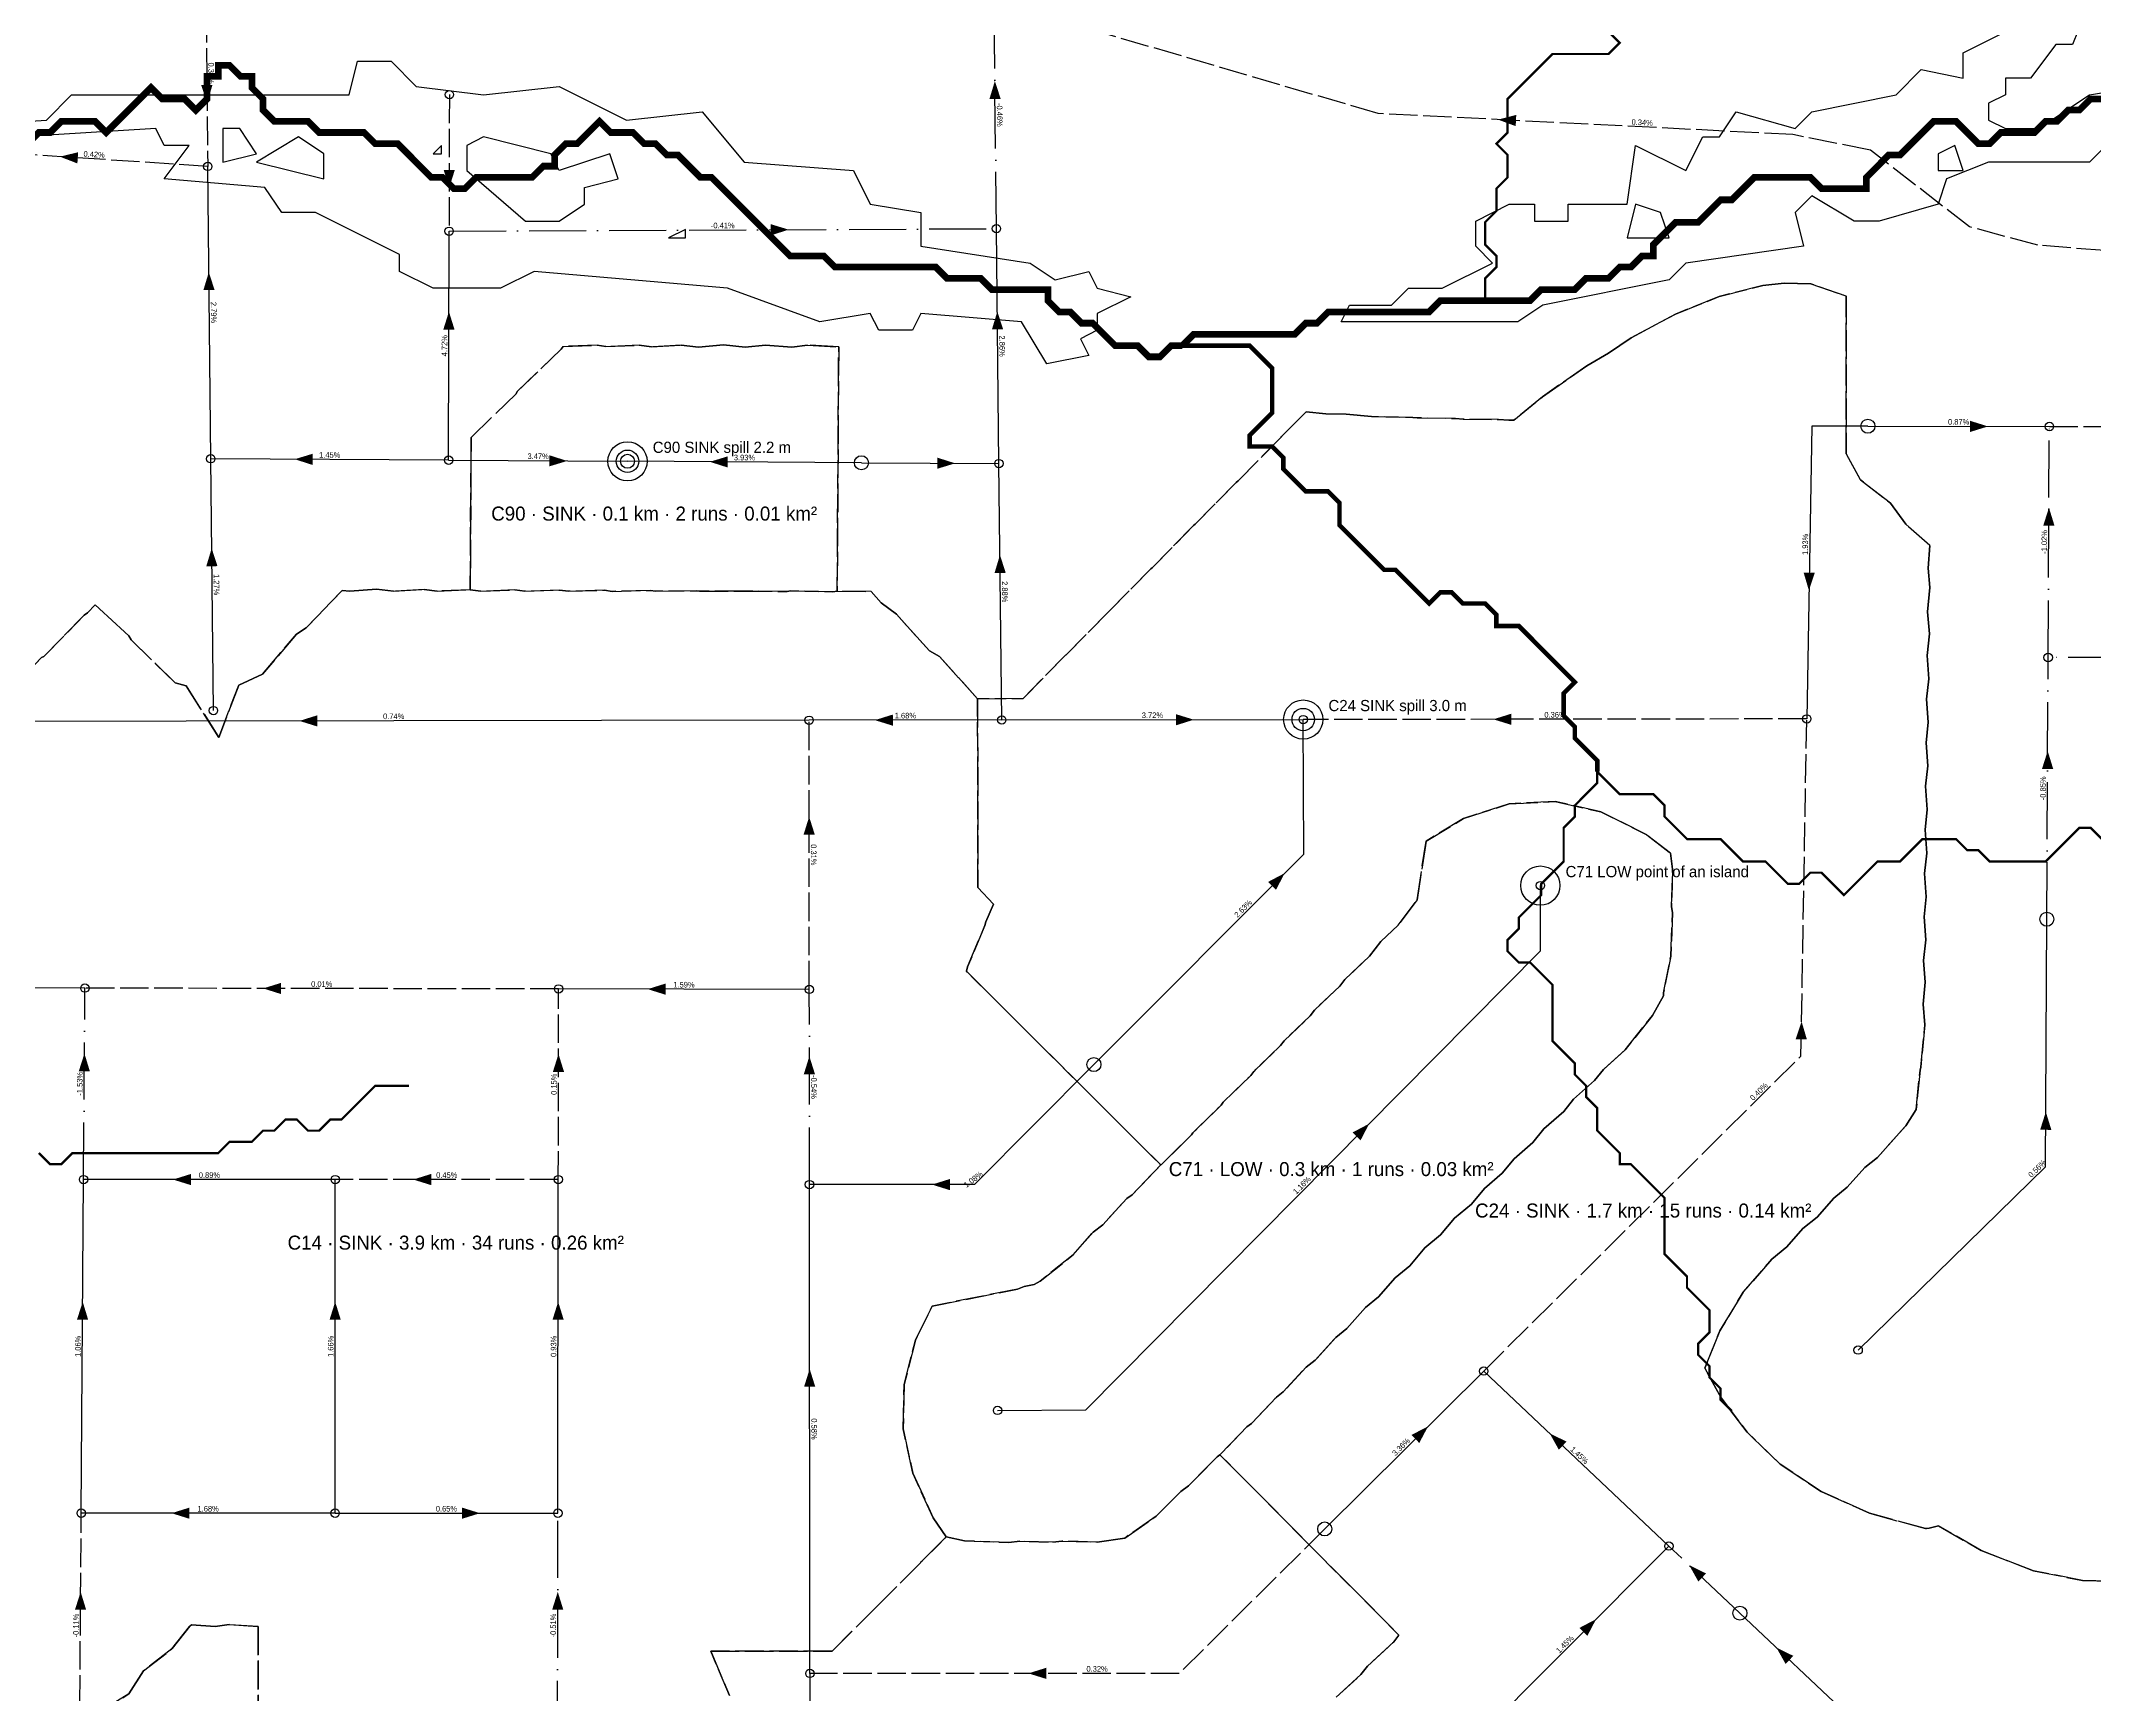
# Model space of a CAD drawing. Header units: metres. Extents: x 442821 to 452274, y 2561971 to 2571293.
# Drawn here: x 444408 to 445141, y 2564306 to 2564896 of the extents above; entities that cross this region are included whole.
import ezdxf
from ezdxf.enums import TextEntityAlignment as Align

# ---------------------------------------------------------------- set-up
doc = ezdxf.new("R2010")
doc.units = ezdxf.units.M
doc.header["$LTSCALE"] = 8
doc.linetypes.add('DASHDOT', pattern=[3.556, 2.54, -0.508, 0, -0.508])
doc.linetypes.add('DASHED', pattern=[1.524, 1.27, -0.254])
for name, color, linetype in [('A_ARROWS', 7, 'Continuous'), ('A_CATCH_LABEL', 7, 'Continuous'), ('A_CATCHMENTS', 7, 'Continuous'), ('A_GRADIENT', 8, 'Continuous'), ('A_JUNCTIONS', 8, 'Continuous'), ('A_OUTLET_LABEL', 7, 'Continuous'), ('A_OUTLETS', 7, 'Continuous'), ('A_RUNS', 7, 'Continuous'), ('A_STREAMS', 5, 'Continuous'), ('A_WADI', 4, 'Continuous')]:
    doc.layers.add(name, color=color, linetype=linetype)

msp = doc.modelspace()

# ---------------------------------------------------------------- linework, layer by layer
at = {"layer": 'A_ARROWS', "color": 1}
for points in [[(444467.13, 2564874.1), (444465.06, 2564880.48), (444469.06, 2564880.52)], [(444748.24, 2564881.98), (444750.31, 2564875.6), (444746.31, 2564875.56)], [(444927.79, 2564868.18), (444934.28, 2564869.86), (444934.08, 2564865.86)], [(444414.61, 2564854.97), (444421.12, 2564856.55), (444420.86, 2564852.55)], [(444553.53, 2564843.85), (444551.55, 2564850.25), (444555.55, 2564850.24)], [(444674.68, 2564828.92), (444668.29, 2564826.89), (444668.27, 2564830.89)], [(444467.76, 2564813.77), (444469.82, 2564807.39), (444465.82, 2564807.35)], [(444553.44, 2564799.68), (444555.43, 2564793.27), (444551.43, 2564793.28)], [(444749.12, 2564799.75), (444751.19, 2564793.37), (444747.19, 2564793.33)], [(445102.61, 2564758.72), (445096.21, 2564756.73), (445096.21, 2564760.73)], [(444498.41, 2564747.01), (444504.82, 2564748.97), (444504.79, 2564744.97)], [(444734.06, 2564745.55), (444727.65, 2564743.59), (444727.68, 2564747.59)], [(445124.36, 2564729.72), (445126.33, 2564723.31), (445122.33, 2564723.33)], [(444468.78, 2564715.24), (444470.85, 2564708.86), (444466.85, 2564708.82)], [(444750.05, 2564712.86), (444752.12, 2564706.48), (444748.12, 2564706.44)], [(445123.91, 2564642.92), (445125.88, 2564636.5), (445121.88, 2564636.53)], [(445123.25, 2564514.14), (445125.22, 2564507.73), (445121.22, 2564507.75)], [(444760.22, 2564313.8), (444766.62, 2564315.8), (444766.62, 2564311.8)]]:
    msp.add_solid(points, dxfattribs=at)
at = {"layer": 'A_ARROWS', "color": 3}
for points in [[(444595.63, 2564746.4), (444589.21, 2564744.44), (444589.24, 2564748.44)], [(444646.54, 2564746.09), (444652.95, 2564748.05), (444652.92, 2564744.05)], [(444881.81, 2564509.93), (444878.72, 2564503.98), (444875.88, 2564506.8)]]:
    msp.add_solid(points, dxfattribs=at)
at = {"layer": 'A_ARROWS', "color": 4}
for points in [[(445038.71, 2564700.16), (445036.82, 2564706.59), (445040.82, 2564706.53)], [(444819.23, 2564654.07), (444812.84, 2564652.06), (444812.83, 2564656.06)], [(444926.13, 2564654.21), (444932.53, 2564656.22), (444932.54, 2564652.22)], [(444851.66, 2564599.32), (444848.55, 2564593.37), (444845.72, 2564596.19)], [(445036.09, 2564546.44), (445037.98, 2564540.01), (445033.98, 2564540.08)], [(444902.82, 2564401.94), (444899.68, 2564396.01), (444896.87, 2564398.85)], [(444946.2, 2564399.44), (444952.23, 2564396.49), (444949.48, 2564393.59)], [(444995.99, 2564352.4), (445002.01, 2564349.46), (444999.27, 2564346.55)], [(444962.78, 2564333.15), (444959.68, 2564327.21), (444956.85, 2564330.03)], [(445027.12, 2564322.98), (445033.15, 2564320.04), (445030.4, 2564317.14)]]:
    msp.add_solid(points, dxfattribs=at)
at = {"layer": 'A_ARROWS', "color": 2}
for points in [[(444500.08, 2564653.64), (444506.48, 2564655.65), (444506.49, 2564651.65)], [(444705.44, 2564653.91), (444711.83, 2564655.92), (444711.84, 2564651.92)], [(444681.97, 2564619.46), (444683.98, 2564613.07), (444679.98, 2564613.06)], [(444487.15, 2564558.19), (444493.55, 2564560.18), (444493.54, 2564556.18)], [(444624.35, 2564557.94), (444630.75, 2564559.93), (444630.75, 2564555.93)], [(444423.38, 2564534.98), (444425.33, 2564528.57), (444421.33, 2564528.6)], [(444592.53, 2564534.8), (444594.52, 2564528.4), (444590.52, 2564528.4)], [(444682.05, 2564533.98), (444684.06, 2564527.58), (444680.06, 2564527.58)], [(444454.99, 2564490), (444461.39, 2564492), (444461.39, 2564488)], [(444540.71, 2564490), (444547.11, 2564492), (444547.11, 2564488)], [(444725.8, 2564488.2), (444732.2, 2564490.2), (444732.2, 2564486.2)], [(444422.76, 2564446.38), (444424.71, 2564439.97), (444420.71, 2564440)], [(444512.85, 2564446.38), (444514.84, 2564439.98), (444510.84, 2564439.98)], [(444592.41, 2564446.38), (444594.4, 2564439.98), (444590.4, 2564439.98)], [(444682.16, 2564422.44), (444684.16, 2564416.04), (444680.16, 2564416.04)], [(444454.46, 2564370.95), (444460.86, 2564372.95), (444460.86, 2564368.95)], [(444564.5, 2564370.95), (444558.1, 2564368.95), (444558.1, 2564372.95)], [(444422.03, 2564342.89), (444423.99, 2564336.47), (444419.99, 2564336.5)], [(444592.27, 2564342.88), (444594.26, 2564336.48), (444590.26, 2564336.49)]]:
    msp.add_solid(points, dxfattribs=at)
at = {"layer": 'A_CATCHMENTS', "color": 1, "linetype": 'DASHED'}
for points in [[(445170.25, 2564345.94), (445136.3, 2564346.97), (445118.84, 2564350.42), (445100.22, 2564357.65), (445084.99, 2564366.46), (445081.59, 2564365.56), (445080.66, 2564365.44), (445080.32, 2564365.49), (445060.33, 2564370.92), (445043.09, 2564378.66), (445028.4, 2564388.5), (445016.68, 2564399.82), (445007.4, 2564412.06), (445001.56, 2564422.73), (445006.97, 2564436.06), (445015.25, 2564449.79), (445025.44, 2564461.59), (445030.83, 2564465.98), (445036.52, 2564472.5), (445041.62, 2564476.62), (445047.59, 2564483.41), (445052.41, 2564487.26), (445058.67, 2564494.32), (445063.19, 2564497.91), (445073.33, 2564509.22), (445076.98, 2564514.99), (445078.36, 2564528.97), (445078.66, 2564530.07), (445080.07, 2564545.22), (445079.48, 2564552.58), (445080.24, 2564560.37), (445079.65, 2564568.13), (445080.41, 2564575.53), (445079.82, 2564583.68), (445080.6, 2564590.89), (445079.99, 2564599.22), (445080.77, 2564606.45), (445080.17, 2564614.77), (445080.94, 2564622.02), (445080.34, 2564630.32), (445081.12, 2564637.58), (445080.51, 2564645.86), (445081.29, 2564653.14), (445080.68, 2564661.42), (445081.46, 2564668.71), (445080.85, 2564676.98), (445081.69, 2564684.73), (445081.02, 2564692.54), (445081.87, 2564701.21), (445081.21, 2564708.11), (445081.91, 2564716.25), (445073.29, 2564723.81), (445067.82, 2564731.36), (445057.07, 2564739.65), (445051.97, 2564748.99), (445052.05, 2564805.21), (445051.98, 2564805.24), (445039.36, 2564809.57), (445029.89, 2564809.89), (445022.22, 2564809.03), (445006.7, 2564805.06), (444991.07, 2564798.82), (444975.33, 2564790.32), (444967.22, 2564784.82), (444959.51, 2564780.39), (444943.63, 2564769.27), (444933.46, 2564760.91), (444931.62, 2564760.91), (444927.91, 2564761.22), (444915.29, 2564761.34), (444912.61, 2564761.57), (444898.96, 2564761.77), (444897.32, 2564761.92), (444882.62, 2564762.2), (444873.54, 2564763.07), (444866.29, 2564763.25), (444859.33, 2564763.94), (444850.45, 2564755), (444850.34, 2564754.91), (444835.1, 2564739.36), (444834.36, 2564738.73), (444819.75, 2564723.82), (444819.14, 2564723.32), (444804.4, 2564708.29), (444803.91, 2564707.91), (444789.05, 2564692.75), (444788.68, 2564692.5), (444773.7, 2564677.22), (444773.46, 2564677.09), (444758.35, 2564661.68), (444742.08, 2564661.51), (444728.53, 2564676.61), (444724.87, 2564678.63), (444713.15, 2564691.69), (444707.66, 2564695.75), (444704.07, 2564699.76), (444691.98, 2564699.96), (444692.52, 2564787.07), (444681.4, 2564787.71), (444675.83, 2564787.02), (444666.37, 2564787.76), (444659.14, 2564787.01), (444651.35, 2564787.78), (444642.44, 2564787.03), (444636.32, 2564787.76), (444625.75, 2564787.09), (444621.3, 2564787.71), (444609.43, 2564787.2), (444606.28, 2564787.67), (444594.15, 2564787.28), (444593.47, 2564786.29), (444577.81, 2564771.12), (444577.42, 2564770.37), (444561.36, 2564754.82), (444561.03, 2564700.43), (444549.27, 2564699.95), (444544.56, 2564700.54), (444533.66, 2564699.94), (444527.58, 2564700.62), (444518.06, 2564699.95), (444515.33, 2564700.22), (444502.48, 2564686.82), (444499.04, 2564684.59), (444486.9, 2564670.28), (444478.41, 2564666.39), (444471.33, 2564647.77), (444459.63, 2564666.2), (444455.7, 2564667.23), (444440.08, 2564682.53), (444439.23, 2564683.96), (444427.25, 2564695.04), (444424.46, 2564692.19), (444423.29, 2564691.39), (444408.88, 2564676.62), (444408.1, 2564676.22), (444393.3, 2564661.06)], [(444653.59, 2564305.87), (444646.88, 2564321.69), (444690.14, 2564321.73), (444705.9, 2564337.42), (444706, 2564337.6), (444721.66, 2564353.19), (444721.85, 2564353.47), (444730.91, 2564362.49), (444737.43, 2564361.12), (444753.19, 2564360.47), (444757.09, 2564360.96), (444768.95, 2564360.56), (444772.1, 2564360.99), (444784.71, 2564360.67), (444794.56, 2564362.07), (444805.81, 2564369.94), (444814.63, 2564378.7), (444817.37, 2564380.67), (444827.58, 2564391.07), (444828.55, 2564391.78), (444892.4, 2564327.48), (444890.58, 2564325.03), (444881.2, 2564316.39), (444878.86, 2564313.34), (444870.04, 2564305.26)], [(444426.62, 2564298.77), (444439.24, 2564306.45), (444444.48, 2564314.68), (444454.61, 2564322.58), (444460.97, 2564330.6), (444461.56, 2564331.08), (444469.98, 2564330.53), (444475.06, 2564331.18), (444485.35, 2564330.54), (444485.35, 2564247.13)]]:
    msp.add_lwpolyline(points, dxfattribs=at)
at = {"layer": 'A_CATCHMENTS', "color": 4, "linetype": 'DASHED'}
msp.add_lwpolyline([(444870.04, 2564305.26), (444878.86, 2564313.34), (444878.86, 2564313.34), (444881.2, 2564316.39), (444890.58, 2564325.03), (444892.4, 2564327.48), (444828.55, 2564391.78), (444838.15, 2564401.73), (444839.82, 2564402.96), (444848.72, 2564412.39), (444851.16, 2564414.24), (444859.3, 2564423.04), (444862.5, 2564425.52), (444869.88, 2564433.69), (444873.82, 2564436.81), (444880.47, 2564444.32), (444885.14, 2564448.11), (444891.07, 2564454.95), (444896.28, 2564459.27), (444901.68, 2564465.58), (444907.27, 2564470.27), (444912.29, 2564476.2), (444918.26, 2564481.27), (444922.9, 2564486.81), (444929.25, 2564492.27), (444933.52, 2564497.43), (444940.23, 2564503.27), (444944.13, 2564508.04), (444951.21, 2564514.28), (444954.75, 2564518.66), (444962.19, 2564525.28), (444965.37, 2564529.26), (444973.17, 2564536.29), (444982.88, 2564548.58), (444986.77, 2564555.59), (444986.83, 2564556.64), (444989.45, 2564569.67), (444989.99, 2564585.21), (444989.7, 2564587.37), (444990.09, 2564600.76), (444989.31, 2564606.46), (444980.82, 2564613.03), (444964.48, 2564621.21), (444948.14, 2564624.89), (444931.81, 2564624.08), (444915.48, 2564618.77), (444902.12, 2564610.74), (444898.9, 2564589.84), (444892.1, 2564580.77), (444885.93, 2564574.97), (444881.96, 2564569.68), (444873.12, 2564561.41), (444871.37, 2564559.04), (444862.27, 2564550.47), (444860.77, 2564548.41), (444851.43, 2564539.52), (444850.17, 2564537.78), (444840.59, 2564528.58), (444839.56, 2564527.16), (444829.75, 2564517.63), (444828.96, 2564516.53), (444818.91, 2564506.68), (444818.36, 2564505.9), (444807.68, 2564495.35), (444807.46, 2564495.19), (444738.07, 2564564.34), (444738.48, 2564565.89), (444744.7, 2564580.64), (444745.06, 2564581.91), (444747.76, 2564588.26), (444742.17, 2564594.25), (444742.08, 2564661.51), (444758.35, 2564661.68), (444773.46, 2564677.09), (444773.7, 2564677.22), (444788.68, 2564692.5), (444789.05, 2564692.75), (444803.91, 2564707.91), (444804.4, 2564708.29), (444819.14, 2564723.32), (444819.75, 2564723.82), (444834.36, 2564738.73), (444835.1, 2564739.36), (444850.34, 2564754.91), (444850.45, 2564755), (444859.33, 2564763.94), (444866.29, 2564763.25), (444873.54, 2564763.07), (444882.62, 2564762.2), (444897.32, 2564761.92), (444898.96, 2564761.77), (444912.61, 2564761.57), (444915.29, 2564761.34), (444927.91, 2564761.22), (444931.62, 2564760.91), (444933.46, 2564760.91), (444943.63, 2564769.27), (444959.51, 2564780.39), (444967.22, 2564784.82), (444975.33, 2564790.32), (444991.07, 2564798.82), (445006.7, 2564805.06), (445022.22, 2564809.03), (445029.89, 2564809.89), (445039.36, 2564809.57), (445051.98, 2564805.24), (445052.05, 2564805.21), (445051.97, 2564748.99), (445057.07, 2564739.65), (445067.82, 2564731.36), (445073.29, 2564723.81), (445081.91, 2564716.25), (445081.21, 2564708.11), (445081.87, 2564701.21), (445081.02, 2564692.54), (445081.69, 2564684.73), (445080.85, 2564676.98), (445081.46, 2564668.71), (445080.68, 2564661.42), (445081.29, 2564653.14), (445080.51, 2564645.86), (445081.12, 2564637.58), (445080.34, 2564630.32), (445080.94, 2564622.02), (445080.17, 2564614.77), (445080.77, 2564606.45), (445079.99, 2564599.22), (445080.6, 2564590.89), (445079.82, 2564583.68), (445080.41, 2564575.53), (445079.65, 2564568.13), (445080.24, 2564560.37), (445079.48, 2564552.58), (445080.07, 2564545.22), (445078.66, 2564530.07), (445078.36, 2564528.97), (445076.98, 2564514.99), (445073.33, 2564509.22), (445063.19, 2564497.91), (445058.67, 2564494.32), (445052.41, 2564487.26), (445047.59, 2564483.41), (445041.62, 2564476.62), (445036.52, 2564472.5), (445030.83, 2564465.98), (445025.44, 2564461.59), (445015.25, 2564449.79), (445006.97, 2564436.06), (445001.56, 2564422.73), (445007.4, 2564412.06), (445016.68, 2564399.82), (445028.4, 2564388.5), (445043.09, 2564378.66), (445060.33, 2564370.92), (445080.32, 2564365.49), (445080.66, 2564365.44), (445081.59, 2564365.56), (445084.99, 2564366.46), (445100.22, 2564357.65), (445118.84, 2564350.42), (445136.3, 2564346.97), (445170.25, 2564345.94)], dxfattribs=at)
at = {"layer": 'A_CATCHMENTS', "color": 3, "linetype": 'DASHED'}
for points in [[(444594.15, 2564787.28), (444606.28, 2564787.67), (444609.43, 2564787.2), (444621.3, 2564787.71), (444625.75, 2564787.09), (444636.32, 2564787.76), (444642.44, 2564787.03), (444651.35, 2564787.78), (444659.14, 2564787.01), (444666.37, 2564787.76), (444675.83, 2564787.02), (444681.4, 2564787.71), (444692.52, 2564787.07), (444691.98, 2564699.96), (444690.47, 2564699.71), (444675.29, 2564700.03), (444674.08, 2564699.84), (444658.6, 2564699.99), (444658.48, 2564699.97), (444642.88, 2564699.93), (444641.91, 2564700.1), (444627.27, 2564699.89), (444625.21, 2564700.21), (444611.67, 2564699.86), (444608.89, 2564700.26), (444596.07, 2564699.88), (444592.94, 2564700.32), (444580.47, 2564699.9), (444576.98, 2564700.37), (444564.87, 2564699.92), (444561.03, 2564700.43), (444561.36, 2564754.82), (444577.42, 2564770.37), (444577.81, 2564771.12), (444593.47, 2564786.29), (444594.15, 2564787.28)], [(444772.1, 2564360.99), (444768.95, 2564360.56), (444757.09, 2564360.96), (444753.19, 2564360.47), (444737.43, 2564361.12), (444730.91, 2564362.49), (444726.19, 2564369.33), (444718.99, 2564385.18), (444715.55, 2564401.03), (444715.85, 2564416.88), (444719.91, 2564432.74), (444725.88, 2564444.87), (444756.37, 2564450.93), (444758.69, 2564451.82), (444762.22, 2564452.5), (444764.4, 2564453.7), (444776.2, 2564463.14), (444783.26, 2564471.2), (444786.73, 2564473.84), (444795.34, 2564483.22), (444797.22, 2564484.58), (444807.46, 2564495.19), (444807.68, 2564495.35), (444818.36, 2564505.9), (444818.91, 2564506.68), (444828.96, 2564516.53), (444829.75, 2564517.63), (444839.56, 2564527.16), (444840.59, 2564528.58), (444850.17, 2564537.78), (444851.43, 2564539.52), (444860.77, 2564548.41), (444862.27, 2564550.47), (444871.37, 2564559.04), (444873.12, 2564561.41), (444881.96, 2564569.68), (444885.93, 2564574.97), (444892.1, 2564580.77), (444898.9, 2564589.84), (444902.12, 2564610.74), (444915.48, 2564618.77), (444931.81, 2564624.08), (444948.14, 2564624.89), (444964.48, 2564621.21), (444980.82, 2564613.03), (444989.31, 2564606.46), (444990.09, 2564600.76), (444989.7, 2564587.37), (444989.99, 2564585.21), (444989.45, 2564569.67), (444986.83, 2564556.64), (444986.77, 2564555.59), (444982.88, 2564548.58), (444973.17, 2564536.29), (444965.37, 2564529.26), (444962.19, 2564525.28), (444954.75, 2564518.66), (444951.21, 2564514.28), (444944.13, 2564508.04), (444940.23, 2564503.27), (444933.52, 2564497.43), (444929.25, 2564492.27), (444922.9, 2564486.81), (444918.26, 2564481.27), (444912.29, 2564476.2), (444907.27, 2564470.27), (444901.68, 2564465.58), (444896.28, 2564459.27), (444891.07, 2564454.95), (444885.14, 2564448.11), (444880.47, 2564444.32), (444873.82, 2564436.81), (444869.88, 2564433.69), (444862.5, 2564425.52), (444859.3, 2564423.04), (444851.16, 2564414.24), (444848.72, 2564412.39), (444839.82, 2564402.96), (444838.15, 2564401.73), (444828.55, 2564391.78), (444827.58, 2564391.07), (444817.37, 2564380.67), (444814.63, 2564378.7), (444805.81, 2564369.94), (444794.56, 2564362.07), (444784.71, 2564360.67), (444772.1, 2564360.99)]]:
    msp.add_lwpolyline(points, close=True, dxfattribs=at)
at = {"layer": 'A_CATCHMENTS', "color": 2, "linetype": 'DASHED'}
for points in [[(444393.3, 2564661.06), (444408.1, 2564676.22), (444408.88, 2564676.62), (444423.29, 2564691.39), (444424.46, 2564692.19), (444427.25, 2564695.04), (444439.23, 2564683.96), (444440.08, 2564682.53), (444455.7, 2564667.23), (444459.63, 2564666.2), (444471.33, 2564647.77), (444478.41, 2564666.39), (444486.9, 2564670.28), (444499.04, 2564684.59), (444502.48, 2564686.82), (444515.33, 2564700.22), (444518.06, 2564699.95), (444527.58, 2564700.62), (444533.66, 2564699.94), (444544.56, 2564700.54), (444549.27, 2564699.95), (444561.03, 2564700.43), (444564.87, 2564699.92), (444576.98, 2564700.37), (444580.47, 2564699.9), (444592.94, 2564700.32), (444596.07, 2564699.88), (444608.89, 2564700.26), (444611.67, 2564699.86), (444625.21, 2564700.21), (444627.27, 2564699.89), (444641.91, 2564700.1), (444642.88, 2564699.93), (444658.48, 2564699.97), (444658.6, 2564699.99), (444674.08, 2564699.84), (444675.29, 2564700.03), (444690.47, 2564699.71), (444691.98, 2564699.96), (444704.07, 2564699.76), (444707.66, 2564695.75), (444713.15, 2564691.69), (444724.87, 2564678.63), (444728.53, 2564676.61), (444742.08, 2564661.51), (444742.17, 2564594.25), (444747.76, 2564588.26), (444745.06, 2564581.91), (444744.7, 2564580.64), (444738.48, 2564565.89), (444738.07, 2564564.34), (444807.46, 2564495.19), (444797.22, 2564484.58), (444795.34, 2564483.22), (444786.73, 2564473.84), (444783.26, 2564471.2), (444776.2, 2564463.14), (444764.4, 2564453.7), (444762.22, 2564452.5), (444758.69, 2564451.82), (444756.37, 2564450.93), (444725.88, 2564444.87), (444719.91, 2564432.74), (444715.85, 2564416.88), (444715.55, 2564401.03), (444718.99, 2564385.18), (444726.19, 2564369.33), (444730.91, 2564362.49), (444721.85, 2564353.47), (444721.66, 2564353.19), (444706, 2564337.6), (444705.9, 2564337.42), (444690.14, 2564321.73), (444646.88, 2564321.69), (444653.59, 2564305.87)], [(444485.35, 2564247.13), (444485.35, 2564330.54), (444475.06, 2564331.18), (444469.98, 2564330.53), (444461.56, 2564331.08), (444460.97, 2564330.6), (444454.61, 2564322.58), (444444.48, 2564314.68), (444439.24, 2564306.45), (444426.62, 2564298.77)]]:
    msp.add_lwpolyline(points, dxfattribs=at)
at = {"layer": 'A_JUNCTIONS'}
for centre in [(444553.6, 2564877.09), (444467.36, 2564851.49), (444553.5, 2564828.35), (444748.8, 2564829.28), (445124.51, 2564758.69), (444468.45, 2564747.19), (444553.34, 2564746.67), (444749.7, 2564745.45), (445124.08, 2564676.27), (444469.39, 2564657.31), (444681.94, 2564653.88), (444750.68, 2564653.97), (444858.27, 2564654.12), (445037.93, 2564654.36), (444942.89, 2564594.88), (444423.54, 2564558.3), (444592.56, 2564558), (444682.03, 2564557.84), (444423.06, 2564490), (444512.88, 2564490), (444592.47, 2564490), (444682.1, 2564488.2), (445056.27, 2564429.14), (444922.67, 2564421.66), (444749.21, 2564407.63), (444422.23, 2564370.95), (444512.8, 2564370.95), (444592.31, 2564370.95), (444988.76, 2564359.23), (444682.26, 2564313.8)]:
    msp.add_circle(centre, 1.5, dxfattribs=at)
at = {"layer": 'A_JUNCTIONS', "color": 30}
for centre in [(445059.76, 2564758.78), (444617.15, 2564746.27), (444700.61, 2564745.75), (445123.6, 2564582.88), (444783.59, 2564531.01), (444865.93, 2564365.32), (445014.1, 2564335.29)]:
    msp.add_circle(centre, 2.5, dxfattribs=at)
at = {"layer": 'A_OUTLETS', "color": 1}
for centre, radius in [((444617.15, 2564746.27), 7), ((444617.15, 2564746.27), 4), ((444858.27, 2564654.12), 7), ((444858.27, 2564654.12), 4)]:
    msp.add_circle(centre, radius, dxfattribs=at)
at = {"layer": 'A_OUTLETS', "color": 30}
msp.add_circle((444942.89, 2564594.88), 7, dxfattribs=at)
at = {"layer": 'A_RUNS', "color": 1, "linetype": 'DASHED'}
for points in [[(444466.67, 2564918.01), (444467.36, 2564851.49)], [(445205.11, 2564816.58), (445120.43, 2564823.35), (445096.07, 2564829.91), (445060.63, 2564857.27), (445032.98, 2564862.86), (444885.01, 2564870.35), (444747.93, 2564910.45)], [(444553.6, 2564877.09), (444553.5, 2564828.35)], [(444467.36, 2564851.49), (444386.09, 2564856.86)], [(445124.51, 2564758.69), (445284.02, 2564758.47)], [(444865.93, 2564365.32), (444814.05, 2564313.8), (444682.26, 2564313.8)]]:
    msp.add_lwpolyline(points, dxfattribs=at)
at = {"layer": 'A_RUNS', "color": 1, "linetype": 'DASHDOT'}
for points in [[(444748.8, 2564829.28), (444747.93, 2564910.45)], [(444553.5, 2564828.35), (444748.8, 2564829.28)], [(445124.08, 2564676.27), (445124.51, 2564758.69)], [(445123.6, 2564582.88), (445124.08, 2564676.27)], [(445208.64, 2564676.37), (445124.08, 2564676.27)]]:
    msp.add_lwpolyline(points, dxfattribs=at)
at = {"layer": 'A_RUNS', "color": 1}
for points in [[(444468.45, 2564747.19), (444467.36, 2564851.49)], [(444749.7, 2564745.45), (444748.8, 2564829.28)], [(444553.34, 2564746.67), (444553.5, 2564828.35)], [(445059.76, 2564758.78), (445124.51, 2564758.69)], [(444553.34, 2564746.67), (444468.45, 2564747.19)], [(444469.39, 2564657.31), (444468.45, 2564747.19)], [(444700.61, 2564745.75), (444749.7, 2564745.45)], [(444750.68, 2564653.97), (444749.7, 2564745.45)], [(445056.27, 2564429.14), (445123.15, 2564494.59), (445123.6, 2564582.88)], [(444682.26, 2564313.8), (444682.36, 2564203.24)]]:
    msp.add_lwpolyline(points, dxfattribs=at)
at = {"layer": 'A_RUNS', "color": 4}
for points in [[(445059.76, 2564758.78), (445039.71, 2564758.8), (445037.93, 2564654.36)], [(444750.68, 2564653.97), (444858.27, 2564654.12)], [(444783.59, 2564531.01), (444858.47, 2564606.15), (444858.27, 2564654.12)], [(444865.93, 2564365.32), (444922.67, 2564421.66)], [(444988.76, 2564359.23), (444922.67, 2564421.66)], [(444916.76, 2564286.95), (444988.76, 2564359.23)], [(445053.93, 2564297.66), (445014.1, 2564335.29)]]:
    msp.add_lwpolyline(points, dxfattribs=at)
at = {"layer": 'A_RUNS', "color": 3}
for points in [[(444553.34, 2564746.67), (444617.15, 2564746.27)], [(444700.61, 2564745.75), (444617.15, 2564746.27)], [(444749.21, 2564407.63), (444780.65, 2564407.89), (444942.89, 2564571.55), (444942.89, 2564594.88)]]:
    msp.add_lwpolyline(points, dxfattribs=at)
at = {"layer": 'A_RUNS', "color": 2}
for points in [[(444681.94, 2564653.88), (444385.51, 2564653.48)], [(444750.68, 2564653.97), (444681.94, 2564653.88)], [(444423.54, 2564558.3), (444339.33, 2564558.45)], [(444682.03, 2564557.84), (444592.56, 2564558)], [(444783.59, 2564531.01), (444740.92, 2564488.2), (444682.1, 2564488.2)], [(444422.23, 2564370.95), (444423.06, 2564490)], [(444512.88, 2564490), (444423.06, 2564490)], [(444512.8, 2564370.95), (444512.88, 2564490)], [(444592.31, 2564370.95), (444592.47, 2564490)], [(444682.26, 2564313.8), (444682.1, 2564488.2)], [(444512.8, 2564370.95), (444422.23, 2564370.95)], [(444512.8, 2564370.95), (444592.31, 2564370.95)]]:
    msp.add_lwpolyline(points, dxfattribs=at)
at = {"layer": 'A_RUNS', "color": 2, "linetype": 'DASHED'}
for points in [[(444682.03, 2564557.84), (444681.94, 2564653.88)], [(444592.56, 2564558), (444423.54, 2564558.3)], [(444592.47, 2564490), (444592.56, 2564558)], [(444592.47, 2564490), (444512.88, 2564490)], [(444421.67, 2564290.78), (444422.23, 2564370.95)]]:
    msp.add_lwpolyline(points, dxfattribs=at)
at = {"layer": 'A_RUNS', "color": 4, "linetype": 'DASHED'}
for points in [[(445037.93, 2564654.36), (444858.27, 2564654.12)], [(444922.67, 2564421.66), (445035.88, 2564534.07), (445037.93, 2564654.36)]]:
    msp.add_lwpolyline(points, dxfattribs=at)
at = {"layer": 'A_RUNS', "color": 2, "linetype": 'DASHDOT'}
for points in [[(444423.06, 2564490), (444423.54, 2564558.3)], [(444682.1, 2564488.2), (444682.03, 2564557.84)], [(444592.2, 2564290.78), (444592.31, 2564370.95)]]:
    msp.add_lwpolyline(points, dxfattribs=at)
at = {"layer": 'A_RUNS', "color": 4, "linetype": 'DASHDOT'}
msp.add_lwpolyline([(445014.1, 2564335.29), (444988.76, 2564359.23)], dxfattribs=at)
at = {"layer": 'A_STREAMS', "color": 5}
for points, const_width in [([(444967.2, 2564899.59), (444971.2, 2564895.59), (444967.2, 2564891.59), (444963.19, 2564891.59), (444959.19, 2564891.59), (444955.19, 2564891.59), (444951.19, 2564891.59), (444947.19, 2564891.59), (444943.19, 2564887.59), (444939.19, 2564883.59), (444935.19, 2564879.58), (444931.19, 2564875.58), (444931.19, 2564871.58), (444931.19, 2564867.58), (444931.19, 2564863.58), (444927.19, 2564859.58), (444931.19, 2564855.58), (444931.19, 2564851.57), (444931.19, 2564847.57), (444927.19, 2564843.57), (444927.19, 2564839.57), (444927.19, 2564835.57), (444923.19, 2564831.57), (444923.19, 2564827.57), (444923.19, 2564823.56), (444927.19, 2564819.56), (444927.19, 2564815.56), (444923.19, 2564811.56), (444923.19, 2564807.56), (444923.19, 2564803.56)], 0.8), ([(444815.17, 2564787.55), (444811.17, 2564787.55), (444807.17, 2564783.55), (444803.17, 2564783.55), (444799.17, 2564787.55), (444795.17, 2564787.55), (444791.17, 2564787.55), (444787.17, 2564791.55), (444783.17, 2564795.55), (444779.17, 2564795.55), (444775.17, 2564799.56), (444771.17, 2564799.56), (444767.17, 2564803.56), (444767.17, 2564807.56), (444763.17, 2564807.56), (444759.17, 2564807.56), (444755.17, 2564807.56), (444751.17, 2564807.56), (444747.17, 2564807.56), (444743.16, 2564811.56), (444739.16, 2564811.56), (444735.16, 2564811.56), (444731.16, 2564811.56), (444727.16, 2564815.56), (444723.16, 2564815.56), (444719.16, 2564815.56), (444715.16, 2564815.56), (444711.16, 2564815.56), (444707.16, 2564815.56), (444703.16, 2564815.56), (444699.16, 2564815.56), (444695.16, 2564815.56), (444691.16, 2564815.56), (444687.16, 2564819.56), (444683.16, 2564819.56), (444679.16, 2564819.56), (444675.16, 2564819.56), (444671.15, 2564823.56), (444667.15, 2564827.57), (444663.15, 2564831.57), (444659.15, 2564835.57), (444655.15, 2564839.57), (444651.15, 2564843.57), (444647.15, 2564847.57), (444643.15, 2564847.57), (444639.15, 2564851.57), (444635.15, 2564855.58), (444631.15, 2564855.58), (444627.15, 2564859.58), (444623.15, 2564859.58), (444619.15, 2564863.58), (444615.15, 2564863.58), (444611.15, 2564863.58), (444607.15, 2564867.58), (444603.15, 2564863.58), (444599.14, 2564859.58), (444595.14, 2564859.58), (444591.14, 2564855.58), (444591.14, 2564851.57), (444587.14, 2564851.57), (444583.14, 2564847.57), (444579.14, 2564847.57), (444575.14, 2564847.57), (444571.14, 2564847.57), (444567.14, 2564847.57), (444563.14, 2564847.57), (444559.14, 2564843.57), (444555.14, 2564843.57), (444551.14, 2564847.57), (444547.14, 2564847.57), (444543.14, 2564851.57), (444539.14, 2564855.58), (444535.14, 2564859.58), (444531.14, 2564859.58), (444527.13, 2564859.58), (444523.13, 2564863.58), (444519.13, 2564863.58), (444515.13, 2564863.58), (444511.13, 2564863.58), (444507.13, 2564863.58), (444503.13, 2564867.58), (444499.13, 2564867.58), (444495.13, 2564867.58), (444491.13, 2564867.58), (444487.13, 2564871.58), (444487.13, 2564875.58), (444483.13, 2564879.58), (444483.13, 2564883.59), (444479.13, 2564883.59), (444475.13, 2564887.59), (444471.13, 2564887.59), (444471.13, 2564883.59), (444467.13, 2564883.59), (444467.13, 2564879.58), (444467.13, 2564875.58), (444463.13, 2564871.58), (444459.13, 2564875.58), (444455.12, 2564875.58), (444451.12, 2564875.58), (444447.12, 2564879.58), (444443.12, 2564875.58), (444439.12, 2564871.58), (444435.12, 2564867.58), (444431.12, 2564863.58), (444427.12, 2564867.58), (444423.12, 2564867.58), (444419.12, 2564867.58), (444415.12, 2564867.58), (444411.12, 2564863.58), (444407.12, 2564863.58), (444403.12, 2564859.58)], 2.4), ([(445143.22, 2564875.58), (445139.22, 2564875.58), (445135.22, 2564871.58), (445131.22, 2564871.58), (445127.22, 2564867.58), (445123.22, 2564867.58), (445119.22, 2564863.58), (445115.22, 2564863.58), (445111.22, 2564863.58), (445107.21, 2564863.58), (445103.21, 2564859.58), (445099.21, 2564859.58), (445095.21, 2564863.58), (445091.21, 2564867.58), (445087.21, 2564867.58), (445083.21, 2564867.58), (445079.21, 2564863.58), (445075.21, 2564859.58), (445071.21, 2564855.58), (445067.21, 2564855.58), (445063.21, 2564851.57), (445059.21, 2564847.57), (445059.21, 2564843.57), (445055.21, 2564843.57), (445051.21, 2564843.57), (445047.21, 2564843.57), (445043.21, 2564843.57), (445039.21, 2564847.57), (445035.2, 2564847.57), (445031.2, 2564847.57), (445027.2, 2564847.57), (445023.2, 2564847.57), (445019.2, 2564847.57), (445015.2, 2564843.57), (445011.2, 2564839.57), (445007.2, 2564839.57), (445003.2, 2564835.57), (444999.2, 2564831.57), (444995.2, 2564831.57), (444991.2, 2564831.57), (444987.2, 2564827.57), (444983.2, 2564823.56), (444983.2, 2564819.56), (444979.2, 2564819.56), (444975.2, 2564815.56), (444971.2, 2564815.56), (444967.2, 2564811.56), (444963.19, 2564811.56), (444959.19, 2564811.56), (444955.19, 2564807.56), (444951.19, 2564807.56), (444947.19, 2564807.56), (444943.19, 2564807.56), (444939.19, 2564803.56), (444935.19, 2564803.56), (444931.19, 2564803.56), (444927.19, 2564803.56), (444923.19, 2564803.56)], 2.4), ([(444923.19, 2564803.56), (444919.19, 2564803.56), (444915.19, 2564803.56), (444911.19, 2564803.56), (444907.19, 2564803.56), (444903.19, 2564799.56), (444899.19, 2564799.56), (444895.19, 2564799.56), (444891.18, 2564799.56), (444887.18, 2564799.56), (444883.18, 2564799.56), (444879.18, 2564799.56), (444875.18, 2564799.56), (444871.18, 2564799.56), (444867.18, 2564799.56), (444863.18, 2564795.55), (444859.18, 2564795.55), (444855.18, 2564791.55), (444851.18, 2564791.55), (444847.18, 2564791.55), (444843.18, 2564791.55), (444839.18, 2564791.55), (444835.18, 2564791.55), (444831.18, 2564791.55), (444827.18, 2564791.55), (444823.18, 2564791.55), (444819.17, 2564791.55), (444815.17, 2564787.55)], 2.4), ([(444963.19, 2564635.5), (444963.19, 2564639.5), (444959.19, 2564643.5), (444955.19, 2564647.5), (444955.19, 2564651.5), (444951.19, 2564655.51), (444951.19, 2564659.51), (444951.19, 2564663.51), (444955.19, 2564667.51), (444951.19, 2564671.51), (444947.19, 2564675.51), (444943.19, 2564679.51), (444939.19, 2564683.52), (444935.19, 2564687.52), (444931.19, 2564687.52), (444927.19, 2564687.52), (444927.19, 2564691.52), (444923.19, 2564695.52), (444919.19, 2564695.52), (444915.19, 2564695.52), (444911.19, 2564699.52), (444907.19, 2564699.52), (444903.19, 2564695.52), (444899.19, 2564699.52), (444895.19, 2564703.52), (444891.18, 2564707.52), (444887.18, 2564707.52), (444883.18, 2564711.53), (444879.18, 2564715.53), (444875.18, 2564719.53), (444871.18, 2564723.53), (444871.18, 2564727.53), (444871.18, 2564731.53), (444867.18, 2564735.53), (444863.18, 2564735.53), (444859.18, 2564735.53), (444855.18, 2564739.54), (444851.18, 2564743.54), (444851.18, 2564747.54), (444847.18, 2564751.54), (444843.18, 2564751.54), (444839.18, 2564751.54), (444839.18, 2564755.54), (444843.18, 2564759.54), (444847.18, 2564763.54), (444847.18, 2564767.54), (444847.18, 2564771.55), (444847.18, 2564775.55), (444847.18, 2564779.55), (444843.18, 2564783.55), (444839.18, 2564787.55), (444835.18, 2564787.55), (444831.18, 2564787.55), (444827.18, 2564787.55), (444823.18, 2564787.55), (444819.17, 2564787.55), (444815.17, 2564787.55)], 1.6), ([(445011.2, 2564407.42), (445007.2, 2564411.42), (445007.2, 2564415.42), (445003.2, 2564419.42), (445003.2, 2564423.42), (444999.2, 2564427.43), (444999.2, 2564431.43), (445003.2, 2564435.43), (445003.2, 2564439.43), (445003.2, 2564443.43), (444999.2, 2564447.43), (444995.2, 2564451.43), (444995.2, 2564455.44), (444991.2, 2564459.44), (444987.2, 2564463.44), (444987.2, 2564467.44), (444987.2, 2564471.44), (444987.2, 2564475.44), (444987.2, 2564479.44), (444987.2, 2564483.45), (444983.2, 2564487.45), (444979.2, 2564491.45), (444975.2, 2564495.45), (444971.2, 2564495.45), (444971.2, 2564499.45), (444967.2, 2564503.45), (444963.19, 2564507.45), (444963.19, 2564511.46), (444963.19, 2564515.46), (444959.19, 2564519.46), (444959.19, 2564523.46), (444955.19, 2564527.46), (444955.19, 2564531.46), (444951.19, 2564535.46), (444947.19, 2564539.47), (444947.19, 2564543.47), (444947.19, 2564547.47), (444947.19, 2564551.47), (444947.19, 2564555.47), (444947.19, 2564559.47), (444943.19, 2564563.47), (444939.19, 2564567.48), (444935.19, 2564567.48), (444931.19, 2564571.48), (444931.19, 2564575.48), (444935.19, 2564579.48), (444935.19, 2564583.48), (444939.19, 2564587.48), (444943.19, 2564591.48), (444943.19, 2564595.48), (444947.19, 2564599.49), (444951.19, 2564603.49), (444951.19, 2564607.49), (444951.19, 2564611.49), (444951.19, 2564615.49), (444955.19, 2564619.49), (444955.19, 2564623.49), (444959.19, 2564627.5), (444963.19, 2564631.5), (444963.19, 2564635.5)], 0.8), ([(445143.22, 2564611.49), (445139.22, 2564615.49), (445135.22, 2564615.49), (445131.22, 2564611.49), (445127.22, 2564607.49), (445123.22, 2564603.49), (445119.22, 2564603.49), (445115.22, 2564603.49), (445111.22, 2564603.49), (445107.21, 2564603.49), (445103.21, 2564603.49), (445099.21, 2564607.49), (445095.21, 2564607.49), (445091.21, 2564611.49), (445087.21, 2564611.49), (445083.21, 2564611.49), (445079.21, 2564611.49), (445075.21, 2564607.49), (445071.21, 2564603.49), (445067.21, 2564603.49), (445063.21, 2564603.49), (445059.21, 2564599.49), (445055.21, 2564595.48), (445051.21, 2564591.48), (445047.21, 2564595.48), (445043.21, 2564599.49), (445039.21, 2564599.49), (445035.2, 2564595.48), (445031.2, 2564595.48), (445027.2, 2564599.49), (445023.2, 2564603.49), (445019.2, 2564603.49), (445015.2, 2564603.49), (445011.2, 2564607.49), (445007.2, 2564611.49), (445003.2, 2564611.49), (444999.2, 2564611.49), (444995.2, 2564611.49), (444991.2, 2564615.49), (444987.2, 2564619.49), (444987.2, 2564623.49), (444983.2, 2564627.5), (444979.2, 2564627.5), (444975.2, 2564627.5), (444971.2, 2564627.5), (444967.2, 2564631.5), (444963.19, 2564635.5)], 0.8), ([(444539.14, 2564523.46), (444535.14, 2564523.46), (444531.14, 2564523.46), (444527.13, 2564523.46), (444523.13, 2564519.46), (444519.13, 2564515.46), (444515.13, 2564511.46), (444511.13, 2564511.46), (444507.13, 2564507.45), (444503.13, 2564507.45), (444499.13, 2564511.46), (444495.13, 2564511.46), (444491.13, 2564507.45), (444487.13, 2564507.45), (444483.13, 2564503.45), (444479.13, 2564503.45), (444475.13, 2564503.45), (444471.13, 2564499.45), (444467.13, 2564499.45), (444463.13, 2564499.45), (444459.13, 2564499.45), (444455.12, 2564499.45), (444451.12, 2564499.45), (444447.12, 2564499.45), (444443.12, 2564499.45), (444439.12, 2564499.45), (444435.12, 2564499.45), (444431.12, 2564499.45), (444427.12, 2564499.45), (444423.12, 2564499.45), (444419.12, 2564499.45), (444415.12, 2564495.45), (444411.12, 2564495.45), (444407.12, 2564499.45)], 0.8)]:
    msp.add_lwpolyline(points, dxfattribs=dict(at, const_width=const_width))
at = {"layer": 'A_WADI', "color": 4}
for points in [[(445138.8, 2564910.01), (445132.8, 2564895.01), (445126.8, 2564895.01), (445117.8, 2564883.01), (445108.8, 2564883.01), (445108.8, 2564877.01), (445102.8, 2564874.01), (445102.8, 2564868.01), (445108.8, 2564865.01), (445120.8, 2564865.01), (445138.8, 2564877.01), (445156.8, 2564880.01)], [(445150.8, 2564865.01), (445138.8, 2564853.01), (445102.8, 2564853.01), (445087.8, 2564847.01), (445084.8, 2564838.01), (445063.8, 2564832.01), (445054.8, 2564832.01), (445039.8, 2564841.01), (445033.8, 2564835.01), (445036.8, 2564823.01), (444994.8, 2564817.01), (444988.8, 2564811.01), (444943.8, 2564802.01), (444934.8, 2564796.01), (444871.8, 2564796.01), (444874.8, 2564802.01), (444889.8, 2564802.01), (444895.8, 2564808.01), (444907.8, 2564808.01), (444925.8, 2564817.01), (444919.8, 2564823.01), (444919.8, 2564832.01), (444931.8, 2564838.01), (444940.8, 2564838.01), (444940.8, 2564832.01), (444952.8, 2564832.01), (444952.8, 2564838.01), (444973.8, 2564838.01), (444976.8, 2564859.01), (444994.8, 2564850.01), (445000.8, 2564862.01), (445006.8, 2564862.01), (445012.8, 2564871.01), (445033.8, 2564865.01), (445039.8, 2564871.01), (445069.8, 2564877.01), (445078.8, 2564886.01), (445093.8, 2564883.01), (445093.8, 2564892.01), (445111.8, 2564901.01)], [(444361.8, 2564865.01), (444409.8, 2564868.01), (444418.8, 2564877.01), (444517.8, 2564877.01), (444520.8, 2564889.01), (444532.8, 2564889.01), (444532.8, 2564889.01), (444541.8, 2564880.01), (444565.8, 2564877.01), (444592.8, 2564880.01), (444616.8, 2564868.01), (444643.8, 2564871.01), (444658.8, 2564853.01), (444697.8, 2564850.01), (444703.8, 2564838.01), (444721.8, 2564835.01), (444721.8, 2564823.01), (444760.8, 2564817.01), (444769.8, 2564811.01), (444781.8, 2564814.01), (444784.8, 2564808.01), (444796.8, 2564805.01), (444784.8, 2564799.01), (444784.8, 2564793.01), (444778.8, 2564790.01), (444781.8, 2564784.01), (444766.8, 2564781.01), (444757.8, 2564796.01), (444721.8, 2564799.01), (444718.8, 2564793.01), (444706.8, 2564793.01), (444703.8, 2564799.01), (444685.8, 2564796.01), (444652.8, 2564808.01), (444583.8, 2564814.01), (444571.8, 2564808.01), (444547.8, 2564808.01), (444535.8, 2564814.01), (444535.8, 2564820.01), (444505.8, 2564835.01), (444493.8, 2564835.01), (444487.8, 2564844.01), (444451.8, 2564847.01), (444460.8, 2564859.01), (444451.8, 2564859.01), (444448.8, 2564865.01), (444400.8, 2564862.01)]]:
    msp.add_lwpolyline(points, dxfattribs=at)
for points in [[(444472.8, 2564853.01), (444484.8, 2564856.01), (444478.8, 2564865.01), (444472.8, 2564865.01), (444472.8, 2564853.01)], [(444484.8, 2564853.01), (444508.8, 2564847.01), (444508.8, 2564856.01), (444499.8, 2564862.01), (444484.8, 2564853.01)], [(444550.8, 2564856.01), (444550.8, 2564859.01), (444547.8, 2564856.01), (444550.8, 2564856.01)], [(444559.8, 2564859.01), (444559.8, 2564850.01), (444580.8, 2564832.01), (444592.8, 2564832.01), (444601.8, 2564838.01), (444601.8, 2564844.01), (444613.8, 2564847.01), (444610.8, 2564856.01), (444592.8, 2564850.01), (444589.8, 2564856.01), (444565.8, 2564862.01), (444559.8, 2564859.01)], [(445084.8, 2564856.01), (445084.8, 2564850.01), (445093.8, 2564850.01), (445090.8, 2564859.01), (445084.8, 2564856.01)], [(444973.8, 2564826.01), (444988.8, 2564826.01), (444985.8, 2564835.01), (444976.8, 2564838.01), (444973.8, 2564826.01)], [(444637.8, 2564826.01), (444637.8, 2564829.01), (444631.8, 2564826.01), (444637.8, 2564826.01)]]:
    msp.add_lwpolyline(points, close=True, dxfattribs=at)

# ---------------------------------------------------------------- texts
at = {"layer": 'A_CATCH_LABEL', "color": 3}
for s, p in [('C90 · SINK · 0.1 km · 2 runs · 0.01 km²', (444626.67, 2564727.62)), ('C71 · LOW · 0.3 km · 1 runs · 0.03 km²', (444868.25, 2564493.73))]:
    msp.add_text(s, height=5, dxfattribs=at).set_placement(p, align=Align.MIDDLE_CENTER)
at = {"layer": 'A_CATCH_LABEL', "color": 4}
msp.add_text('C24 · SINK · 1.7 km · 15 runs · 0.14 km²', height=5, dxfattribs=at).set_placement((444979.59, 2564478.94), align=Align.MIDDLE_CENTER)
at = {"layer": 'A_CATCH_LABEL', "color": 2}
msp.add_text('C14 · SINK · 3.9 km · 34 runs · 0.26 km²', height=5, dxfattribs=at).set_placement((444555.87, 2564467.49), align=Align.MIDDLE_CENTER)
at = {"layer": 'A_GRADIENT', "color": 1}
for s, rotation, p in [('0.34%', -89.40318, (444467.02, 2564884.75)), ('-0.46%', 270.61287, (444748.37, 2564869.86)), ('0.34%', 357.10182, (444979.14, 2564865.58)), ('0.42%', 356.22176, (444426.73, 2564854.17)), ('-0.41%', 0.27293, (444651.15, 2564828.81)), ('2.79%', 270.59682, (444467.91, 2564799.34)), ('4.72%', 89.88337, (444553.42, 2564787.51)), ('2.86%', 270.61287, (444749.25, 2564787.36)), ('0.87%', -0.07901, (445092.14, 2564758.73)), ('1.45%', 359.64508, (444510.89, 2564746.93)), ('-1.02%', 89.70445, (445124.3, 2564717.48)), ('1.27%', 270.59682, (444468.92, 2564702.25)), ('2.88%', 270.61287, (444750.19, 2564699.71)), ('-0.85%', 89.70445, (445123.84, 2564629.58)), ('0.56%', 44.38315, (445121.26, 2564492.75)), ('0.32%', 360, (444784.71, 2564313.8))]:
    msp.add_text(s, height=2, rotation=rotation, dxfattribs=at).set_placement(p, align=Align.BOTTOM_CENTER)
at = {"layer": 'A_GRADIENT', "color": 3}
for s, rotation, p in [('3.47%', -0.35492, (444585.25, 2564746.47)), ('3.93%', 359.64508, (444658.88, 2564746.01)), ('1.16%', 45.24956, (444858.91, 2564486.84))]:
    msp.add_text(s, height=2, rotation=rotation, dxfattribs=at).set_placement(p, align=Align.BOTTOM_CENTER)
at = {"layer": 'A_GRADIENT', "color": 4}
for s, rotation, p in [('1.93%', 89.0229, (445038.99, 2564716.61)), ('3.72%', 0.0773, (444804.47, 2564654.05)), ('0.36%', 0.0773, (444948.1, 2564654.24)), ('2.63%', 45.09953, (444837.96, 2564585.57)), ('0.40%', 44.79751, (445021.96, 2564520.25)), ('3.36%', 44.79751, (444894.3, 2564393.49)), ('1.45%', 316.62789, (444955.72, 2564390.45)), ('1.45%', 45.11101, (444952.76, 2564323.09))]:
    msp.add_text(s, height=2, rotation=rotation, dxfattribs=at).set_placement(p, align=Align.BOTTOM_CENTER)
at = {"layer": 'A_GRADIENT', "color": 2}
for s, rotation, p in [('0.74%', 0.0773, (444533.73, 2564653.68)), ('1.68%', 0.0773, (444716.31, 2564653.93)), ('0.31%', 270.05353, (444681.99, 2564605.86)), ('0.01%', 359.89673, (444508.05, 2564558.15)), ('1.59%', 359.89673, (444637.3, 2564557.92)), ('-1.53%', 89.59983, (444423.3, 2564524.15)), ('0.15%', 89.92185, (444592.51, 2564524)), ('-0.54%', 270.05353, (444682.06, 2564523.02)), ('0.89%', 360, (444467.97, 2564490)), ('0.45%', 360, (444552.67, 2564490)), ('1.08%', 36.75085, (444741.49, 2564488.77)), ('1.06%', 89.59983, (444422.65, 2564430.48)), ('1.66%', 89.96442, (444512.84, 2564430.48)), ('0.93%', 89.92185, (444592.39, 2564430.48)), ('0.58%', 270.05353, (444682.18, 2564401)), ('1.68%', 360, (444467.52, 2564370.95)), ('-0.11%', 89.59983, (444421.95, 2564330.87)), ('-0.51%', 89.92185, (444592.25, 2564330.87))]:
    msp.add_text(s, height=2, rotation=rotation, dxfattribs=at).set_placement(p, align=Align.BOTTOM_CENTER)
msp.add_text('0.65%', height=2, dxfattribs=at).set_placement((444552.55, 2564370.95), align=Align.BOTTOM_CENTER)
at = {"layer": 'A_OUTLET_LABEL', "color": 1}
for s, p in [('C90 SINK spill 2.2 m', (444626.15, 2564749.27)), ('C24 SINK spill 3.0 m', (444867.27, 2564657.12))]:
    msp.add_text(s, height=4, dxfattribs=at).set_placement(p)
at = {"layer": 'A_OUTLET_LABEL', "color": 30}
msp.add_text('C71 LOW point of an island', height=4, dxfattribs=at).set_placement((444951.89, 2564597.88))

doc.saveas('drawing.dxf')
